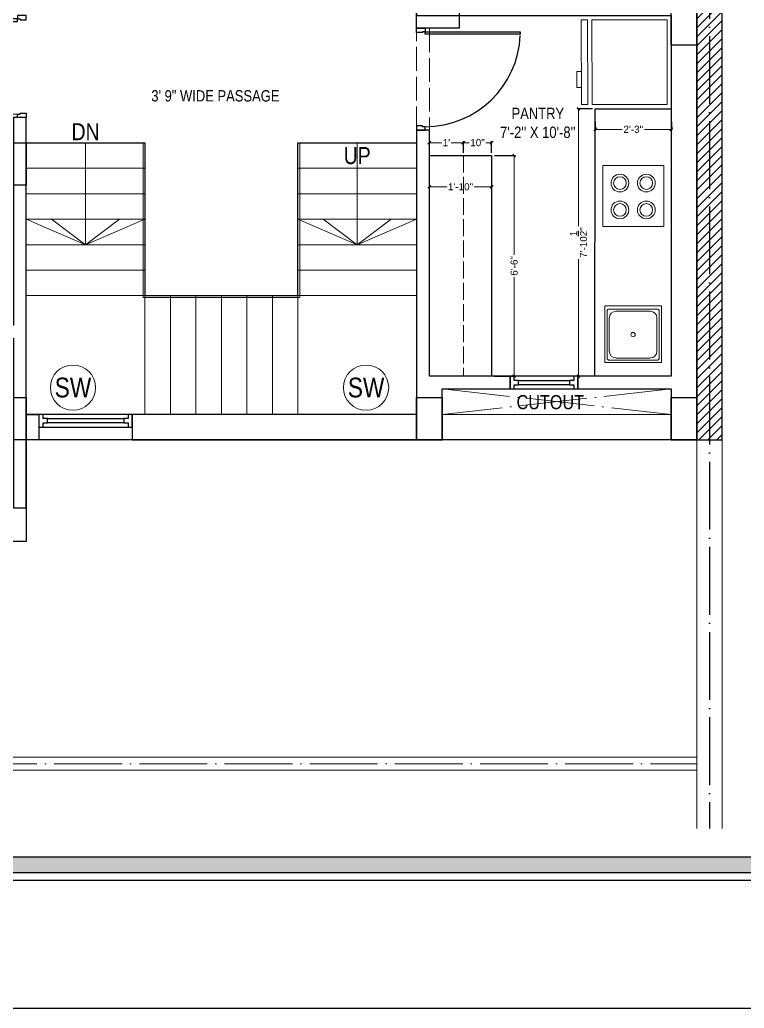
# Model space of a CAD drawing. Header units: millimetres. Extents: x 35877 to 3066687, y -650199 to -40525.
# Drawn here: x 148641.7 to 148897.7, y -178459.8 to -178110.3 of the extents above; entities that cross this region are included whole.
import ezdxf

# ---------------------------------------------------------------- set-up
doc = ezdxf.new("R2010")
doc.units = ezdxf.units.MM
doc.header["$MEASUREMENT"] = 0
doc.header["$PDMODE"] = 35
doc.linetypes.add('ACAD_ISO02W100', pattern=[15, 12, -3])
doc.linetypes.add('ACAD_ISO04W100', pattern=[30, 24, -3, 0, -3])
doc.layers.get('Defpoints').update_dxf_attribs({"color": 220})
for name, color, linetype in [('AR DOOR', 40, 'Continuous'), ('AR ELE-5', 134, 'Continuous'), ('str coll', 6, 'Continuous')]:
    doc.layers.add(name, color=color, linetype=linetype)
for name, color, linetype, lineweight in [('COLUMN', 1, 'Continuous', 30), ('dim05', 1, 'Continuous', 13), ('FIRST FLOOR', 7, 'Continuous', 9), ('FIRST FLOOR ( TEXT )', 7, 'Continuous', 9), ('FIRST FLOOR_( PLine )_', 251, 'Continuous', 30), ('FIRST FLOOR_( STAIR )', 251, 'Continuous', 9), ('FURNITURE', 32, 'Continuous', 9), ('GROUND FLOOR', 7, 'Continuous', 9), ('GROUND FLOOR  ( DIM )', 7, 'Continuous', 9), ('GROUND FLOOR  ( HATCH )', 251, 'Continuous', 9), ('NAME PLATE', 7, 'Continuous', 25), ('wall', 7, 'Continuous', 30), ('X_PLOT', 1, 'Continuous', 9), ('XX~SLAB ( BEAM )~ ( DIM )', 7, 'Continuous', 9)]:
    doc.layers.add(name, color=color, linetype=linetype, lineweight=lineweight)
doc.layers.add('XX~SLAB ( PLINE )', color=251, linetype='Continuous', plot=False)
doc.styles.add('Arial', font='arial.ttf')
doc.styles.add("Cn_BT_0'-0", font='swissc.ttf')
doc.styles.add('Cn_BT_7', font='swissc.ttf', dxfattribs={"height": 7})
doc.styles.add('KATHA', font='swissc.ttf')
doc.styles.get("Standard").update_dxf_attribs({"font": 'arial.ttf', "height": 6})
doc.dimstyles.new('ISO-25', dxfattribs={"dimtxt": 2.5, "dimasz": 1, "dimexe": 0.5, "dimexo": 1, "dimtad": 0, "dimdec": 1, "dimlunit": 4, "dimtxsty": 'Standard', "dimblk": 'OBLIQUE', "dimcen": 2.5, "dimclrd": 1, "dimclre": 1, "dimclrt": 5, "dimadec": 0, "dimazin": 0, "dimtfac": 1, "dimtdec": 1, "dimtmove": 0, "dimatfit": 3, "dimfxl": 1, "dimlwd": -1, "dimarcsym": 0})

# ---------------------------------------------------------------- blocks, each defined once
blk = doc.blocks.new('LAYOUT FILE')
at = {"layer": 'NAME PLATE', "true_color": 0xd39e00}
h = blk.add_hatch(color=42, dxfattribs=at)
h.paths.add_polyline_path([(3346889.83, -513806.18), (3346889.83, -514260.7), (3347535.56, -514260.7), (3347535.56, -513806.18)])
h.paths.add_polyline_path([(3346894.36, -513810.71), (3347531.03, -513810.71), (3347531.03, -514256.17), (3346894.36, -514256.17)], flags=16)
at = {"layer": 'NAME PLATE', "color": 42, "true_color": 0xd39e00}
for points in [[(3346887.56, -513803.91), (3347537.83, -513803.91), (3347537.83, -514262.96), (3346887.56, -514262.96)], [(3346889.83, -513806.18), (3347535.56, -513806.18), (3347535.56, -514260.7), (3346889.83, -514260.7)], [(3346894.36, -513810.71), (3347531.03, -513810.71), (3347531.03, -514256.17), (3346894.36, -514256.17)]]:
    blk.add_lwpolyline(points, close=True, dxfattribs=at)
blk = doc.blocks.new('*U18')
for points in [[(0, 0), (0, 1120), (-30, 1120), (-30, 0)], [(40, 0), (0, 0), (0, -30), (-10, -30), (-10, -100), (40, -100)], [(-1160, 0), (-1120, 0), (-1120, -30), (-1110, -30), (-1110, -100), (-1160, -100)]]:
    blk.add_lwpolyline(points, close=True)
at = {"layer": 'AR ELE-5', "linetype": 'ByBlock', "ltscale": 15}
blk.add_arc((2, -1), 1122, 92.373, 179.9653, dxfattribs=at)
blk = doc.blocks.new('*U19')
for points in [[(-1160, 0), (-1120, 0), (-1120, 30), (-1110, 30), (-1110, 100), (-1160, 100)], [(0, 0), (0, -1120), (-30, -1120), (-30, 0)], [(40, 0), (0, 0), (0, 30), (-10, 30), (-10, 100), (40, 100)]]:
    blk.add_lwpolyline(points, close=True)
at = {"layer": 'AR ELE-5', "linetype": 'ByBlock', "ltscale": 15}
blk.add_arc((2, 1), 1122, 180.0347, 267.627, dxfattribs=at)
blk = doc.blocks.new("SINK 20'' X 20''")
at = {"layer": 'FURNITURE'}
for p, q in [((3351628.98, -518299.55), (3351628.98, -518283)), ((3351629.75, -518282.23), (3351646.6, -518282.23)), ((3351632.08, -518283), (3351644.24, -518283)), ((3351647.38, -518283), (3351647.38, -518299.55)), ((3351629.75, -518297.22), (3351629.75, -518285.33)), ((3351646.57, -518285.33), (3351646.57, -518297.22)), ((3351646.6, -518300.32), (3351629.75, -518300.32)), ((3351644.24, -518299.55), (3351632.08, -518299.55))]:
    blk.add_line(p, q, dxfattribs=at)
blk.add_lwpolyline([(3351648.16, -518281.09), (3351628.16, -518281.09), (3351628.16, -518301.09), (3351648.16, -518301.09)], close=True, dxfattribs=at)
blk.add_circle((3351638.16, -518291.28), 0.762, dxfattribs=at)
for centre, radius, start, end in [((3351629.75, -518283), 0.775, 90, 180), ((3351632.08, -518285.33), 2.32, 90, 180), ((3351644.24, -518285.33), 2.32, 0, 90), ((3351646.6, -518283), 0.775, 0, 90), ((3351632.08, -518297.22), 2.32, 180, 270), ((3351644.24, -518297.22), 2.32, 270, 0), ((3351629.75, -518299.55), 0.775, 180, 270), ((3351646.6, -518299.55), 0.775, 270, 0)]:
    blk.add_arc(centre, radius, start, end, dxfattribs=at)
blk = doc.blocks.new('sf sfs')
at = {"layer": 'FURNITURE', "color": 9, "true_color": 0xc7c8ca, "transparency": 33554687}
blk.add_line((3348685.97, -514612.12), (3348664.42, -514612.12), dxfattribs=at)
blk.add_lwpolyline([(3348664.42, -514612.12), (3348664.42, -514590.57), (3348685.97, -514590.57), (3348685.97, -514612.12)], dxfattribs=at)
for centre, radius in [((3348670.49, -514596.83), 3.14), ((3348670.49, -514596.83), 2.24), ((3348679.82, -514596.83), 3.14), ((3348679.82, -514596.83), 2.24), ((3348670.49, -514606.3), 3.14), ((3348670.49, -514606.3), 2.24), ((3348679.82, -514606.3), 3.14), ((3348679.82, -514606.3), 2.24)]:
    blk.add_circle(centre, radius, dxfattribs=at)
blk = doc.blocks.new('_Oblique')
at = {"layer": 'wall', "color": 0, "lineweight": -2}
blk.add_line((-0.5, -0.5), (0.5, 0.5), dxfattribs=at)
blk = doc.blocks.new('*D240')
at = {"layer": 'Defpoints', "color": 0, "lineweight": 30, "transparency": 16777216}
for p in [(148845.1, -178141.85), (148839.2, -178236.35), (148845.1, -178236.35)]:
    blk.add_point(p, dxfattribs=at)
at = {"layer": 'dim05', "color": 1, "linetype": 'Continuous', "lineweight": -2, "transparency": 16777216}
for p, q in [((148844.1, -178141.85), (148838.7, -178141.85)), ((148844.1, -178236.35), (148838.7, -178236.35))]:
    blk.add_line(p, q, dxfattribs=at)
at = {"layer": 'dim05', "color": 1, "linetype": 'Continuous', "transparency": 16777216}
for p, q in [((148839.2, -178141.85), (148839.2, -178183.28)), ((148839.2, -178236.35), (148839.2, -178194.92))]:
    blk.add_line(p, q, dxfattribs=at)
at = {"layer": 'dim05', "color": 1, "transparency": 16777216}
for p, rotation in [((148839.2, -178141.85), 90), ((148839.2, -178236.35), 270)]:
    blk.add_blockref('_Oblique', p, dxfattribs=dict(at, rotation=rotation))
at = {"layer": 'dim05', "color": 5, "lineweight": 25, "transparency": 16777216, "insert": (148839.2, -178189.1), "char_height": 2.5, "attachment_point": 5, "rotation": 90, "style": 'Arial'}
blk.add_mtext('7\'-10{\\H1x;\\S1/2;}"', dxfattribs=at)
blk = doc.blocks.new('*D241')
at = {"layer": 'Defpoints', "color": 0, "lineweight": 30, "transparency": 16777216}
for p in [(148808.48, -178158.35), (148816.42, -178158.35), (148808.48, -178236.35)]:
    blk.add_point(p, dxfattribs=at)
at = {"layer": 'dim05', "color": 1, "linetype": 'Continuous', "lineweight": -2, "transparency": 16777216}
for p, q in [((148809.48, -178158.35), (148816.92, -178158.35)), ((148809.48, -178236.35), (148816.92, -178236.35))]:
    blk.add_line(p, q, dxfattribs=at)
at = {"layer": 'dim05', "color": 1, "linetype": 'Continuous', "transparency": 16777216}
for p, q in [((148816.42, -178158.35), (148816.42, -178193.39)), ((148816.42, -178236.35), (148816.42, -178201.3))]:
    blk.add_line(p, q, dxfattribs=at)
at = {"layer": 'dim05', "color": 1, "transparency": 16777216}
for p, rotation in [((148816.42, -178158.35), 90), ((148816.42, -178236.35), 270)]:
    blk.add_blockref('_Oblique', p, dxfattribs=dict(at, rotation=rotation))
at = {"layer": 'dim05', "color": 5, "lineweight": 25, "transparency": 16777216, "insert": (148816.42, -178197.35), "char_height": 2.5, "attachment_point": 5, "rotation": 90, "style": 'Arial'}
blk.add_mtext('6\'-6"', dxfattribs=at)
blk = doc.blocks.new('*D242')
at = {"layer": 'Defpoints', "color": 0, "lineweight": 30, "transparency": 16777216}
for p in [(148798.48, -178153.79), (148786.48, -178158.35), (148798.48, -178158.35)]:
    blk.add_point(p, dxfattribs=at)
at = {"layer": 'dim05', "color": 1, "linetype": 'Continuous', "lineweight": -2, "transparency": 16777216}
for p, q in [((148786.48, -178157.35), (148786.48, -178153.29)), ((148798.48, -178157.35), (148798.48, -178153.29))]:
    blk.add_line(p, q, dxfattribs=at)
at = {"layer": 'dim05', "color": 1, "linetype": 'Continuous', "transparency": 16777216}
for p, q in [((148786.48, -178153.79), (148790.82, -178153.79)), ((148798.48, -178153.79), (148794.13, -178153.79))]:
    blk.add_line(p, q, dxfattribs=at)
at = {"layer": 'dim05', "color": 1, "transparency": 16777216, "rotation": 180}
blk.add_blockref('_Oblique', (148786.48, -178153.79), dxfattribs=at)
at = {"layer": 'dim05', "color": 1, "transparency": 16777216}
blk.add_blockref('_Oblique', (148798.48, -178153.79), dxfattribs=at)
at = {"layer": 'dim05', "color": 5, "lineweight": 25, "transparency": 16777216, "insert": (148792.48, -178153.79), "char_height": 2.5, "attachment_point": 5, "style": 'Arial'}
blk.add_mtext("1'", dxfattribs=at)
blk = doc.blocks.new('*D243')
at = {"layer": 'Defpoints', "color": 0, "lineweight": 30, "transparency": 16777216}
for p in [(148808.48, -178153.79), (148798.48, -178158.35), (148808.48, -178158.35)]:
    blk.add_point(p, dxfattribs=at)
at = {"layer": 'dim05', "color": 1, "linetype": 'Continuous', "lineweight": -2, "transparency": 16777216}
for p, q in [((148798.48, -178157.35), (148798.48, -178153.29)), ((148808.48, -178157.35), (148808.48, -178153.29))]:
    blk.add_line(p, q, dxfattribs=at)
at = {"layer": 'dim05', "color": 1, "linetype": 'Continuous', "transparency": 16777216}
for p, q in [((148798.48, -178153.79), (148800.56, -178153.79)), ((148808.48, -178153.79), (148806.39, -178153.79))]:
    blk.add_line(p, q, dxfattribs=at)
at = {"layer": 'dim05', "color": 1, "transparency": 16777216, "rotation": 180}
blk.add_blockref('_Oblique', (148798.48, -178153.79), dxfattribs=at)
at = {"layer": 'dim05', "color": 1, "transparency": 16777216}
blk.add_blockref('_Oblique', (148808.48, -178153.79), dxfattribs=at)
at = {"layer": 'dim05', "color": 5, "lineweight": 25, "transparency": 16777216, "insert": (148803.48, -178153.79), "char_height": 2.5, "attachment_point": 5, "style": 'Arial'}
blk.add_mtext('10"', dxfattribs=at)
blk = doc.blocks.new('*D244')
at = {"layer": 'Defpoints', "color": 0, "lineweight": 30, "transparency": 16777216}
for p in [(148786.48, -178169.38), (148808.48, -178169.38), (148808.48, -178169.38)]:
    blk.add_point(p, dxfattribs=at)
at = {"layer": 'dim05', "color": 1, "linetype": 'Continuous', "lineweight": -2, "transparency": 16777216}
for p, q in [((148808.48, -178168.38), (148808.48, -178168.88)), ((148786.48, -178170.38), (148786.48, -178169.88))]:
    blk.add_line(p, q, dxfattribs=at)
at = {"layer": 'dim05', "color": 1, "linetype": 'Continuous', "transparency": 16777216}
for p, q in [((148786.48, -178169.38), (148792.67, -178169.38)), ((148808.48, -178169.38), (148802.28, -178169.38))]:
    blk.add_line(p, q, dxfattribs=at)
at = {"layer": 'dim05', "color": 1, "transparency": 16777216, "rotation": 180}
blk.add_blockref('_Oblique', (148786.48, -178169.38), dxfattribs=at)
at = {"layer": 'dim05', "color": 1, "transparency": 16777216}
blk.add_blockref('_Oblique', (148808.48, -178169.38), dxfattribs=at)
at = {"layer": 'dim05', "color": 5, "lineweight": 25, "transparency": 16777216, "insert": (148797.48, -178169.38), "char_height": 2.5, "attachment_point": 5, "style": 'Arial'}
blk.add_mtext('1\'-10"', dxfattribs=at)
blk = doc.blocks.new('*D245')
at = {"layer": 'Defpoints', "color": 0, "lineweight": 30, "transparency": 16777216}
for p in [(148845.1, -178145.47), (148871.98, -178145.47), (148871.98, -178149.08)]:
    blk.add_point(p, dxfattribs=at)
at = {"layer": 'dim05', "color": 1, "linetype": 'Continuous', "lineweight": -2, "transparency": 16777216}
for p, q in [((148845.1, -178146.47), (148845.1, -178149.58)), ((148871.98, -178146.47), (148871.98, -178149.58))]:
    blk.add_line(p, q, dxfattribs=at)
at = {"layer": 'dim05', "color": 1, "linetype": 'Continuous', "transparency": 16777216}
for p, q in [((148845.1, -178149.08), (148854.57, -178149.08)), ((148871.98, -178149.08), (148862.51, -178149.08))]:
    blk.add_line(p, q, dxfattribs=at)
at = {"layer": 'dim05', "color": 1, "transparency": 16777216, "rotation": 180}
blk.add_blockref('_Oblique', (148845.1, -178149.08), dxfattribs=at)
at = {"layer": 'dim05', "color": 1, "transparency": 16777216}
blk.add_blockref('_Oblique', (148871.98, -178149.08), dxfattribs=at)
at = {"layer": 'dim05', "color": 5, "lineweight": 25, "transparency": 16777216, "insert": (148858.54, -178149.08), "char_height": 2.5, "attachment_point": 5, "style": 'Arial'}
blk.add_mtext('2\'-3"', dxfattribs=at)

msp = doc.modelspace()

# ---------------------------------------------------------------- hatches: boundary and pattern name
at = {"layer": 'GROUND FLOOR  ( HATCH )'}
h = msp.add_hatch(dxfattribs=at)
h.set_pattern_fill('ANSI31', color=6, scale=18, style=0)
h.set_pattern_definition([(45, (32349.2902, -15645.6741), (-1.590990258, 1.590990258), [])])
h.paths.add_polyline_path([(148889.976, -177915.349), (148880.976, -177915.349), (148880.976, -178258.849), (148889.976, -178258.849)])

# ---------------------------------------------------------------- linework, layer by layer
at = {"layer": 'COLUMN'}
for points in [[(148796.976, -178104.349), (148796.976, -178113.349), (148781.976, -178113.349), (148781.976, -178104.349)], [(148871.976, -178104.349), (148880.976, -178104.349), (148880.976, -178119.349), (148871.976, -178119.349)], [(148634.976, -178153.849), (148643.976, -178153.849), (148643.976, -178168.849), (148634.976, -178168.849)], [(148634.976, -178243.849), (148643.976, -178243.849), (148643.976, -178258.849), (148634.976, -178258.849)], [(148781.976, -178243.849), (148790.976, -178243.849), (148790.976, -178258.849), (148781.976, -178258.849)], [(148871.976, -178243.849), (148880.976, -178243.849), (148880.976, -178258.849), (148871.976, -178258.849)]]:
    msp.add_lwpolyline(points, close=True, dxfattribs=at)
at = {"layer": 'FIRST FLOOR'}
for p, q in [((148880.976, -177948.349), (148880.976, -178258.849)), ((148871.976, -178108.849), (148871.976, -178236.349)), ((148643.976, -178282.849), (148643.976, -178144.849)), ((148781.976, -178149.349), (148786.476, -178149.349)), ((148781.976, -178150.849), (148781.976, -178258.849)), ((148786.476, -178150.849), (148786.476, -178236.349)), ((148643.976, -178168.849), (148639.476, -178168.849)), ((148786.476, -178236.349), (148871.976, -178236.349)), ((148814.971, -178240.849), (148814.971, -178236.349)), ((148814.971, -178240.849), (148814.971, -178236.349)), ((148838.971, -178236.349), (148838.971, -178240.849)), ((148814.971, -178240.849), (148871.976, -178240.849)), ((148871.976, -178240.849), (148871.976, -178258.849)), ((148781.976, -178249.849), (148643.976, -178249.849)), ((148681.476, -178249.849), (148681.476, -178258.849)), ((148871.976, -178249.849), (148790.976, -178249.849)), ((148880.976, -178258.849), (148634.976, -178258.849))]:
    msp.add_line(p, q, dxfattribs=at)
at = {"layer": 'FIRST FLOOR', "linetype": 'ACAD_ISO02W100', "ltscale": 0.7}
msp.add_lwpolyline([(148786.476, -178149.349), (148781.976, -178149.349), (148781.976, -178113.349), (148786.476, -178113.349)], close=True, dxfattribs=at)
at = {"layer": 'FIRST FLOOR_( PLine )_'}
for points in [[(148880.976, -177948.349), (148835.976, -177948.349), (148835.976, -177952.849), (148871.976, -177952.849), (148871.976, -178104.349), (148781.976, -178104.349), (148781.976, -178108.849), (148871.976, -178108.849), (148871.976, -178236.349), (148838.971, -178236.349), (148838.971, -178240.849), (148871.976, -178240.849), (148871.976, -178258.849), (148880.976, -178258.849)], [(148643.976, -178144.849), (148639.476, -178144.849), (148639.476, -178218.349), (148618.476, -178218.349), (148618.476, -178222.849), (148639.476, -178222.849), (148639.476, -178282.849), (148643.976, -178282.849)], [(148786.476, -178149.349), (148781.976, -178149.349), (148781.976, -178258.849), (148786.476, -178258.849), (148790.976, -178258.849), (148790.976, -178240.849), (148814.971, -178240.849), (148814.971, -178236.349), (148786.476, -178236.349)], [(148643.976, -178249.849), (148648.476, -178249.849), (148648.476, -178258.849), (148643.976, -178258.849)], [(148781.976, -178249.849), (148681.476, -178249.849), (148681.476, -178254.349), (148681.476, -178258.849), (148781.976, -178258.849)]]:
    msp.add_lwpolyline(points, close=True, dxfattribs=at)
at = {"layer": 'FIRST FLOOR_( STAIR )'}
for p, q in [((148685.976, -178153.849), (148643.976, -178153.849)), ((148685.976, -178153.849), (148685.976, -178249.849)), ((148781.976, -178153.849), (148739.976, -178153.849)), ((148739.976, -178153.849), (148739.976, -178249.849)), ((148685.976, -178162.849), (148643.976, -178162.849)), ((148781.976, -178162.849), (148739.976, -178162.849)), ((148685.976, -178171.849), (148643.976, -178171.849)), ((148781.976, -178171.849), (148739.976, -178171.849)), ((148685.976, -178180.849), (148643.976, -178180.849)), ((148781.976, -178180.849), (148739.976, -178180.849)), ((148685.976, -178189.849), (148643.976, -178189.849)), ((148781.976, -178189.849), (148739.976, -178189.849)), ((148685.976, -178198.849), (148643.976, -178198.849)), ((148781.976, -178198.849), (148739.976, -178198.849)), ((148781.976, -178207.849), (148643.976, -178207.849)), ((148694.976, -178207.849), (148694.976, -178249.849)), ((148703.976, -178207.849), (148703.976, -178249.849)), ((148712.976, -178207.849), (148712.976, -178249.849)), ((148721.976, -178207.849), (148721.976, -178249.849)), ((148730.976, -178207.849), (148730.976, -178249.849))]:
    msp.add_line(p, q, dxfattribs=at)
for points in [[(148664.976, -178189.849), (148685.976, -178180.849), (148676.976, -178180.849), (148664.976, -178189.849), (148643.976, -178180.849), (148652.976, -178180.849), (148664.976, -178189.849), (148664.976, -178153.849)], [(148760.976, -178189.849), (148781.976, -178180.849), (148772.976, -178180.849), (148760.976, -178189.849), (148739.976, -178180.849), (148748.976, -178180.849), (148760.976, -178189.849), (148760.976, -178153.849)]]:
    msp.add_lwpolyline(points, dxfattribs=at)
msp.add_lwpolyline([(148685.276, -178153.849), (148685.976, -178153.849), (148685.976, -178207.849), (148739.976, -178207.849), (148739.976, -178153.849), (148740.676, -178153.849), (148740.676, -178208.549), (148685.276, -178208.549), (148685.276, -178153.849)], close=True, dxfattribs=at)
at = {"layer": 'FURNITURE', "lineweight": 30}
for p, q in [((148844.942, -178236.349), (148845.104, -178141.849)), ((148845.104, -178141.849), (148871.977, -178141.849)), ((148786.476, -178158.349), (148808.476, -178158.349)), ((148808.476, -178158.349), (148808.476, -178236.349))]:
    msp.add_line(p, q, dxfattribs=at)
at = {"layer": 'FURNITURE', "linetype": 'ACAD_ISO02W100', "ltscale": 0.5}
msp.add_line((148798.476, -178158.349), (148798.476, -178236.349), dxfattribs=at)
at = {"layer": 'FURNITURE'}
for points in [[(148840.242, -178140.347), (148842.455, -178140.347), (148842.37, -178110.349), (148840.156, -178110.349)], [(148844.005, -178140.347), (148870.562, -178140.347), (148870.476, -178110.349), (148843.919, -178110.349)]]:
    msp.add_lwpolyline(points, close=True, dxfattribs=at)
at = {"layer": 'FURNITURE', "flags": 128}
msp.add_lwpolyline([(148840.199, -178134.296), (148838.622, -178134.296), (148838.622, -178128.669), (148840.199, -178128.669)], dxfattribs=at)
at = {"layer": 'GROUND FLOOR'}
for p, q in [((148880.976, -177875.3), (148880.976, -178396.232)), ((148889.976, -177875.3), (148889.976, -178396.232)), ((148880.976, -178258.849), (148880.976, -178396.232)), ((148385.226, -178371.099), (148880.976, -178371.099)), ((148380.726, -178375.599), (148880.976, -178375.599))]:
    msp.add_line(p, q, dxfattribs=at)
at = {"layer": 'GROUND FLOOR', "color": 1, "linetype": 'ACAD_ISO04W100'}
for p, q in [((148885.476, -177875.3), (148885.476, -178258.849)), ((148790.976, -178240.849), (148871.976, -178249.849)), ((148871.976, -178240.849), (148790.976, -178249.849))]:
    msp.add_line(p, q, dxfattribs=at)
msp.add_lwpolyline([(148880.976, -177910.849), (148382.976, -177910.849), (148382.976, -178373.349), (148880.976, -178373.349)], dxfattribs=at)
at = {"layer": 'GROUND FLOOR', "color": 6, "lineweight": 30}
msp.add_lwpolyline([(148889.976, -177915.349), (148880.976, -177915.349), (148880.976, -178258.849), (148889.976, -178258.849)], close=True, dxfattribs=at)
at = {"layer": 'GROUND FLOOR'}
msp.add_lwpolyline([(148685.976, -178153.849), (148685.976, -178207.849), (148739.976, -178207.849), (148739.976, -178153.849)], dxfattribs=at)
at = {"layer": 'GROUND FLOOR  ( DIM )', "color": 5}
for centre in [(148660.53, -178240.397), (148764.11, -178240.397)]:
    msp.add_circle(centre, 8, dxfattribs=at)
at = {"layer": 'X_PLOT', "linetype": 'ACAD_ISO04W100', "lineweight": 30}
msp.add_line((148885.476, -177875.3), (148885.476, -178396.232), dxfattribs=at)
at = {"layer": 'XX~SLAB ( BEAM )~ ( DIM )', "color": 240, "lineweight": 30, "true_color": 0xed1f24}
msp.add_lwpolyline([(150048.226, -177806.756), (147265.341, -177806.756), (147265.341, -178459.813), (150048.226, -178459.813)], close=True, dxfattribs=at)
at = {"layer": 'XX~SLAB ( PLINE )'}
for points in [[(148475.976, -177948.349), (148880.976, -177948.349), (148880.976, -178258.849), (148871.976, -178258.849), (148852.171, -178258.849), (148811.834, -178258.849), (148786.476, -178258.849), (148643.976, -178258.849), (148643.976, -178294.849), (148475.976, -178294.849)], [(148643.976, -178153.849), (148685.976, -178153.849), (148685.976, -178207.849), (148739.976, -178207.849), (148739.976, -178153.849), (148781.976, -178153.849), (148781.976, -178249.849), (148643.976, -178249.849)], [(148838.971, -178236.349), (148837.471, -178236.349), (148837.471, -178237.849), (148835.971, -178237.849), (148835.971, -178239.349), (148817.971, -178239.349), (148817.971, -178237.849), (148816.471, -178237.849), (148816.471, -178236.349), (148814.971, -178236.349), (148814.971, -178240.849), (148816.471, -178240.849), (148816.471, -178239.349), (148817.971, -178239.349), (148817.971, -178237.849), (148835.971, -178237.849), (148835.971, -178239.349), (148837.471, -178239.349), (148837.471, -178240.849), (148838.971, -178240.849), (148838.971, -178236.349), (148814.971, -178236.349), (148814.971, -178240.849), (148838.971, -178240.849)], [(148681.476, -178249.849), (148679.976, -178249.849), (148679.976, -178251.349), (148678.476, -178251.349), (148678.476, -178252.849), (148651.476, -178252.849), (148651.476, -178251.349), (148649.976, -178251.349), (148649.976, -178249.849), (148648.476, -178249.849), (148648.476, -178254.349), (148649.976, -178254.349), (148649.976, -178252.849), (148651.476, -178252.849), (148651.476, -178251.349), (148678.476, -178251.349), (148678.476, -178252.849), (148679.976, -178252.849), (148679.976, -178254.349), (148681.476, -178254.349), (148681.476, -178249.849), (148648.476, -178249.849), (148648.476, -178254.349), (148681.476, -178254.349)]]:
    msp.add_lwpolyline(points, close=True, dxfattribs=at)

# ---------------------------------------------------------------- block references
at = {"lineweight": 35}
msp.add_blockref('sf sfs', (-3199816.681, 336428.745), dxfattribs=at)
at = {"layer": 'AR DOOR', "linetype": 'ByBlock', "lineweight": -2, "extrusion": (0, 0, -1), "xscale": -0.02999999999996949, "yscale": 0.02999999999996949, "zscale": -0.02999999999996949, "rotation": 270}
for name, p in [('*U18', (-148640.976, -178110.049)), ('*U19', (-148784.976, -178114.549))]:
    msp.add_blockref(name, p, dxfattribs=at)
at = {"layer": 'NAME PLATE', "lineweight": 0, "xscale": 1.209046105522275, "yscale": 1.209046105522275, "zscale": 1.209046105522275}
msp.add_blockref('LAYOUT FILE', (-3898253.079, 443353.001, 0.126), dxfattribs=at)
at = {"layer": 'str coll', "lineweight": 5}
msp.add_blockref("SINK 20'' X 20''", (-3202779.691, 340069.625), dxfattribs=at)

# ---------------------------------------------------------------- texts
at = {"layer": 'FIRST FLOOR ( TEXT )', "attachment_point": 5, "style": 'KATHA'}
for s, insert, char_height in [('3\' 9" WIDE PASSAGE', (148710.85, -178137.25), 4), ("PANTRY\\P7'-2'' X 10'-8''", (148824.801, -178146.803), 4), ('DN', (148664.976, -178149.92), 6), ('UP', (148760.976, -178158.386), 6)]:
    msp.add_mtext(s, dxfattribs=dict(at, insert=insert, char_height=char_height))
at = {"layer": 'FIRST FLOOR ( TEXT )', "color": 1, "insert": (148829.213, -178245.569), "char_height": 5, "attachment_point": 5, "style": "Cn_BT_0'-0"}
msp.add_mtext('CUTOUT', dxfattribs=at)
at = {"layer": 'GROUND FLOOR  ( DIM )', "color": 5, "char_height": 7, "attachment_point": 5, "style": 'Cn_BT_7'}
for insert in [(148660.53, -178240.397), (148764.11, -178240.397)]:
    msp.add_mtext('SW', dxfattribs=dict(at, insert=insert))

# ---------------------------------------------------------------- dimensions: what is measured, and where the dimension line sits
at = {"layer": 'dim05', "color": 27, "lineweight": 25, "true_color": 0x7d5120}
for base, p1, p2, picture, middle in [((148839.203, -178236.349), (148845.104, -178141.849), (148845.104, -178236.349), '*D240', (148839.203, -178189.099)), ((148816.421, -178158.349), (148808.476, -178236.349), (148808.476, -178158.349), '*D241', (148816.421, -178197.349))]:
    dim = msp.add_linear_dim(base=base, p1=p1, p2=p2, angle=90, dimstyle='ISO-25', override={"dimtxsty": 'Arial'}, dxfattribs=at)
    dim.commit()
    dim.dimension.update_dxf_attribs({"geometry": picture, "text_midpoint": middle})
for base, p1, p2, picture, middle in [((148871.976, -178149.081), (148845.098, -178145.475), (148871.976, -178145.475), '*D245', (148858.537, -178149.081)), ((148798.476, -178153.786), (148786.476, -178158.349), (148798.476, -178158.349), '*D242', (148792.476, -178153.786)), ((148808.476, -178153.786), (148798.476, -178158.349), (148808.476, -178158.349), '*D243', (148803.476, -178153.786)), ((148808.476, -178169.381), (148786.476, -178169.381), (148808.476, -178169.381), '*D244', (148797.476, -178169.381))]:
    dim = msp.add_linear_dim(base=base, p1=p1, p2=p2, dimstyle='ISO-25', override={"dimtxsty": 'Arial'}, dxfattribs=at)
    dim.commit()
    dim.dimension.update_dxf_attribs({"geometry": picture, "text_midpoint": middle})

doc.saveas('drawing.dxf')
